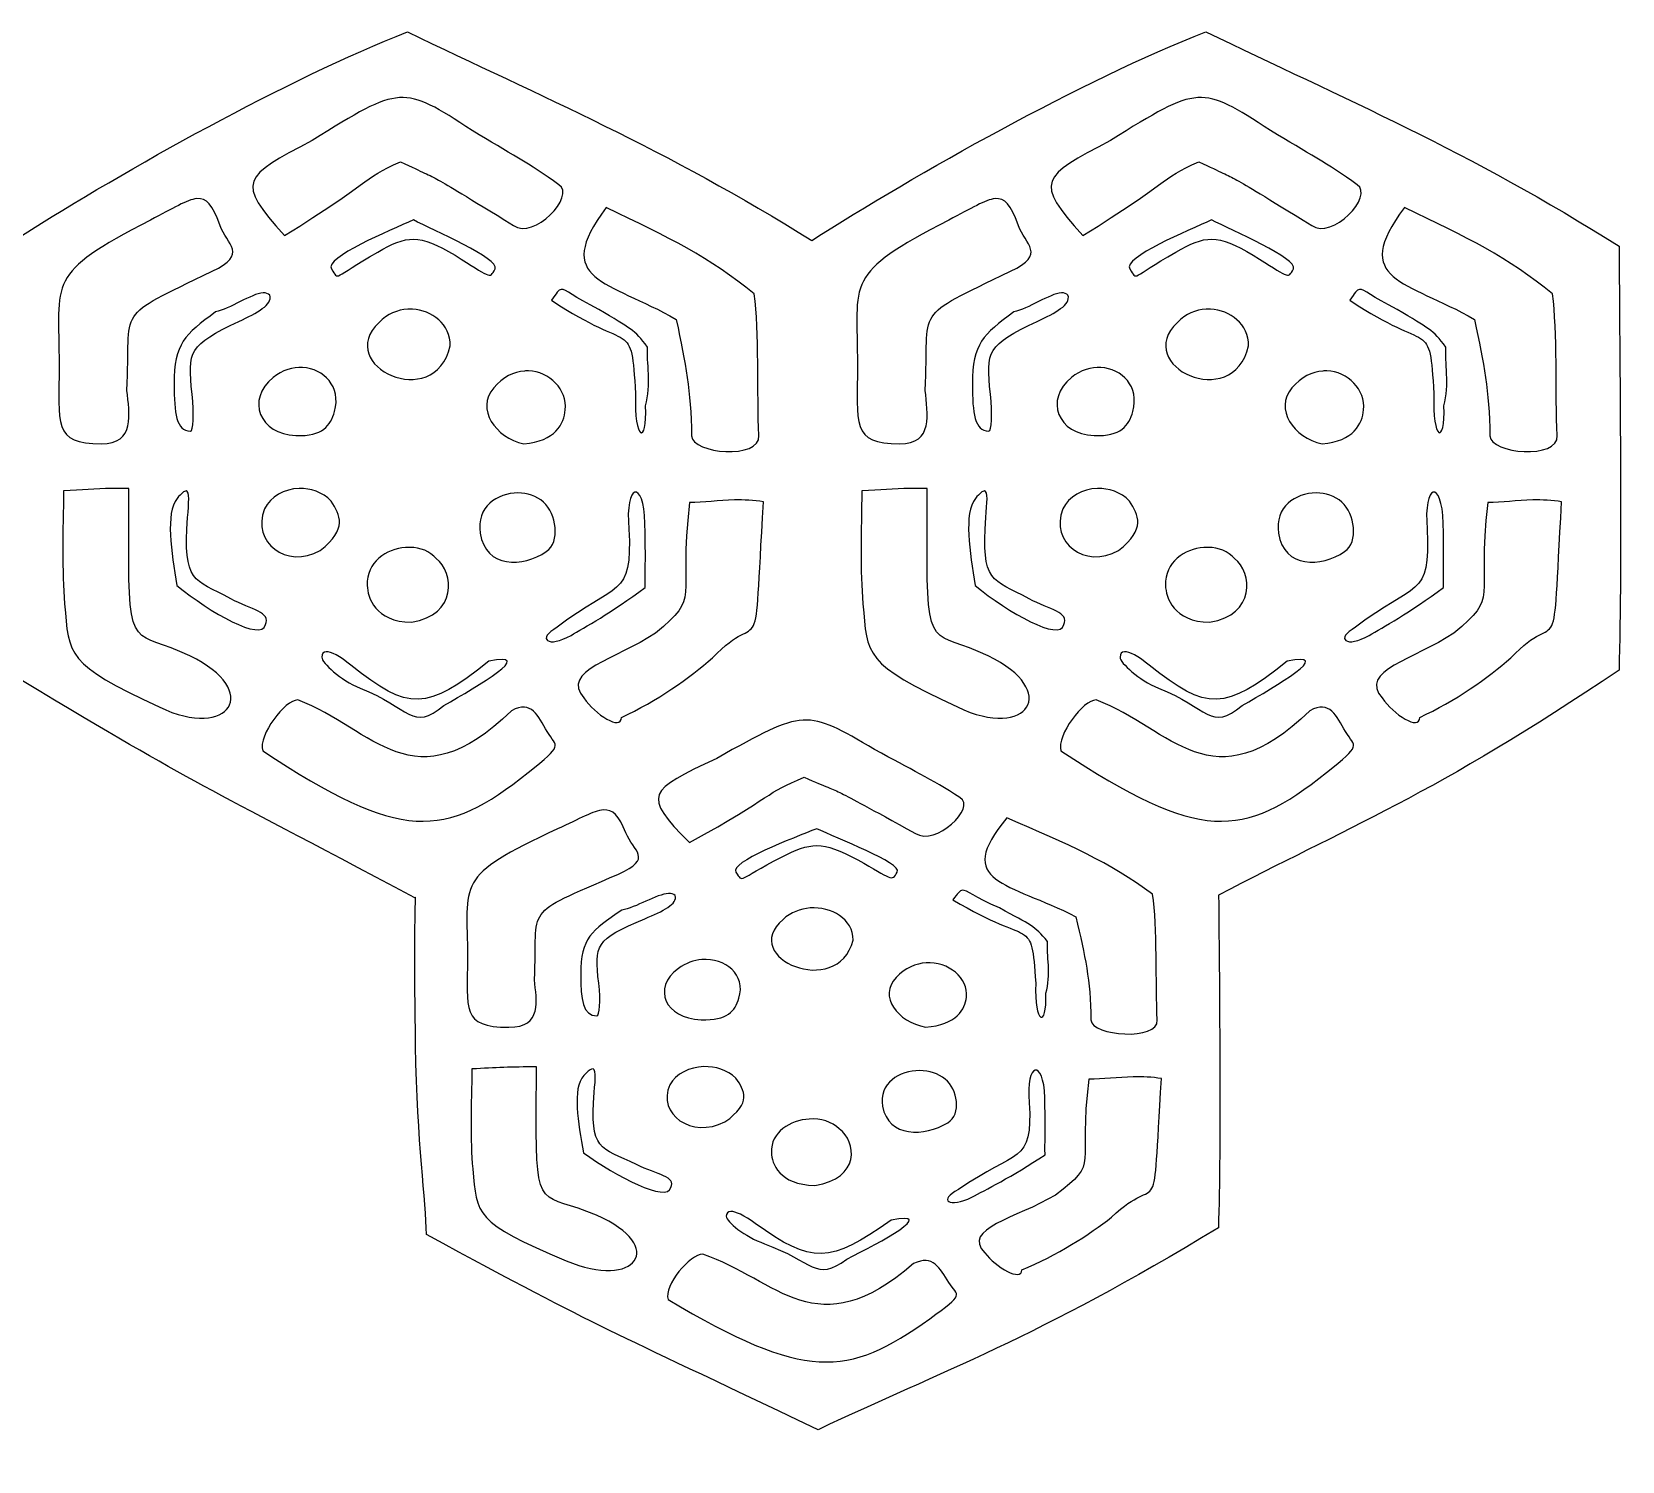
# Model space of a CAD drawing. Header units: centimetres. Extents: x -8.7 to 7.1, y 0.1 to 13.2.
# Drawn here: x 1.81 to 7.08, y 8.45 to 13.19 of the extents above; entities that cross this region are included whole.
import ezdxf

# ---------------------------------------------------------------- set-up
doc = ezdxf.new("R2010")
doc.units = ezdxf.units.CM
doc.header["$MEASUREMENT"] = 0
doc.layers.add('Layer 1', color=7, linetype='Continuous')

msp = doc.modelspace()

# ---------------------------------------------------------------- linework, layer by layer
at = {"layer": 'Layer 1', "color": 158}
for points, knots in [([(-2.18869, 13.18801), (-2.5985, 13.02664), (-3.16162, 12.71059), (-3.50334, 12.49017), (-3.50334, 12.49017), (-3.9424, 12.75496), (-4.33297, 12.92276), (-4.74192, 13.12021), (-4.74192, 13.12021), (-5.1483, 12.96019), (-5.70495, 12.6483), (-6.04747, 12.42816), (-6.04747, 12.42816), (-6.52856, 12.73006), (-6.94753, 12.90766), (-7.38775, 13.12021), (-7.38775, 13.12021), (-7.80039, 12.95772), (-8.36887, 12.638), (-8.70984, 12.41741), (-8.70984, 12.41741), (-8.71504, 12.24915), (-8.7231, 12.18547), (-8.71563, 11.68402), (-8.71563, 11.68402), (-8.71011, 11.31855), (-8.68216, 11.10488), (-8.6809, 10.97957), (-8.6809, 10.97957), (-8.07221, 10.61325), (-8.09315, 10.63755), (-7.4109, 10.27511), (-7.4109, 10.27511), (-7.41507, 10.17414), (-7.41818, 10.06165), (-7.41256, 9.72197), (-7.41256, 9.72197), (-7.40711, 9.39796), (-7.37907, 9.20798), (-7.37783, 9.09689), (-7.37783, 9.09689), (-6.76063, 8.76284), (-6.81333, 8.80112), (-6.07889, 8.44949), (-6.07889, 8.44949), (-5.66626, 8.64527), (-5.35766, 8.7505), (-4.75267, 9.11922), (-4.75267, 9.11922), (-4.74317, 9.40567), (-4.7493, 9.93951), (-4.75184, 10.26767), (-4.75184, 10.26767), (-4.73753, 10.26006), (-4.73206, 10.25744), (-4.71711, 10.24948), (-4.71711, 10.24948), (-4.30281, 10.46805), (-3.99143, 10.58634), (-3.39006, 10.99197), (-3.39006, 10.99197), (-2.86827, 10.67923), (-2.86566, 10.69056), (-2.1705, 10.32059), (-2.1705, 10.32059), (-2.17537, 10.20384), (-2.18025, 10.11094), (-2.17381, 9.72197), (-2.17381, 9.72197), (-2.16836, 9.39797), (-2.14032, 9.20798), (-2.13908, 9.09689), (-2.13908, 9.09689), (-1.52188, 8.76284), (-1.57458, 8.80112), (-0.84014, 8.44949), (-0.84014, 8.44949), (-0.4275, 8.64527), (-0.11891, 8.7505), (0.48608, 9.11922), (0.48608, 9.11922), (0.49601, 9.41847), (0.48833, 9.99894), (0.48608, 10.31976), (0.48608, 10.31976), (0.89007, 10.53258), (1.19785, 10.65129), (1.77427, 11.03662), (1.77427, 11.03662), (2.37959, 10.67258), (2.33774, 10.70969), (3.07487, 10.31728), (3.07487, 10.31728), (3.07577, 10.31776), (3.07645, 10.31846), (3.07735, 10.31894), (3.07735, 10.31894), (3.07439, 10.22687), (3.07273, 10.10482), (3.07735, 9.82615), (3.07735, 9.82615), (3.08279, 9.50214), (3.11166, 9.31216), (3.1129, 9.20107), (3.1129, 9.20107), (3.7301, 8.86702), (3.67657, 8.9053), (4.41101, 8.55367), (4.41101, 8.55367), (4.82365, 8.74945), (5.13307, 8.85468), (5.73806, 9.2234), (5.73806, 9.2234), (5.74718, 9.49831), (5.7416, 9.9948), (5.73889, 10.32638), (5.73889, 10.32638), (6.1483, 10.54104), (6.46128, 10.66242), (7.06594, 11.07217), (7.06594, 11.07217), (7.07638, 11.42225), (7.06786, 12.12597), (7.06594, 12.47694), (7.06594, 12.47694), (6.57212, 12.79049), (6.14529, 12.97103), (5.69589, 13.18801), (5.69589, 13.18801), (5.28951, 13.02799), (4.73287, 12.7161), (4.39034, 12.49596), (4.39034, 12.49596), (3.90925, 12.79786), (3.49028, 12.97546), (3.05006, 13.18801), (3.05006, 13.18801), (2.65338, 13.03181), (2.11512, 12.73073), (1.77097, 12.51167), (1.77097, 12.51167), (1.30082, 12.80369), (0.88937, 12.97932), (0.45714, 13.18801), (0.45714, 13.18801), (0.05077, 13.02799), (-0.50588, 12.7161), (-0.84841, 12.49596), (-0.84841, 12.49596), (-1.3295, 12.79786), (-1.74847, 12.97546), (-2.18869, 13.18801)], [0, 0, 0, 0, 0.025641, 0.025641, 0.025641, 0.025641, 0.0512821, 0.0512821, 0.0512821, 0.0512821, 0.0769231, 0.0769231, 0.0769231, 0.0769231, 0.1025641, 0.1025641, 0.1025641, 0.1025641, 0.1282051, 0.1282051, 0.1282051, 0.1282051, 0.1538462, 0.1538462, 0.1538462, 0.1538462, 0.1794872, 0.1794872, 0.1794872, 0.1794872, 0.2051282, 0.2051282, 0.2051282, 0.2051282, 0.2307692, 0.2307692, 0.2307692, 0.2307692, 0.2564103, 0.2564103, 0.2564103, 0.2564103, 0.2820513, 0.2820513, 0.2820513, 0.2820513, 0.3076923, 0.3076923, 0.3076923, 0.3076923, 0.3333333, 0.3333333, 0.3333333, 0.3333333, 0.3589744, 0.3589744, 0.3589744, 0.3589744, 0.3846154, 0.3846154, 0.3846154, 0.3846154, 0.4102564, 0.4102564, 0.4102564, 0.4102564, 0.4358974, 0.4358974, 0.4358974, 0.4358974, 0.4615385, 0.4615385, 0.4615385, 0.4615385, 0.4871795, 0.4871795, 0.4871795, 0.4871795, 0.5128205, 0.5128205, 0.5128205, 0.5128205, 0.5384615, 0.5384615, 0.5384615, 0.5384615, 0.5641026, 0.5641026, 0.5641026, 0.5641026, 0.5897436, 0.5897436, 0.5897436, 0.5897436, 0.6153846, 0.6153846, 0.6153846, 0.6153846, 0.6410256, 0.6410256, 0.6410256, 0.6410256, 0.6666667, 0.6666667, 0.6666667, 0.6666667, 0.6923077, 0.6923077, 0.6923077, 0.6923077, 0.7179487, 0.7179487, 0.7179487, 0.7179487, 0.7435897, 0.7435897, 0.7435897, 0.7435897, 0.7692308, 0.7692308, 0.7692308, 0.7692308, 0.7948718, 0.7948718, 0.7948718, 0.7948718, 0.8205128, 0.8205128, 0.8205128, 0.8205128, 0.8461538, 0.8461538, 0.8461538, 0.8461538, 0.8717949, 0.8717949, 0.8717949, 0.8717949, 0.8974359, 0.8974359, 0.8974359, 0.8974359, 0.9230769, 0.9230769, 0.9230769, 0.9230769, 0.9487179, 0.9487179, 0.9487179, 0.9487179, 1, 1, 1, 1]), ([(3.0236, 12.96973), (3.09042, 12.97373), (3.14972, 12.93628), (3.26503, 12.86059), (3.26503, 12.86059), (3.38899, 12.78541), (3.45447, 12.75154), (3.55194, 12.68117), (3.55194, 12.68117), (3.60982, 12.64329), (3.46803, 12.4968), (3.40229, 12.5464), (3.40229, 12.5464), (3.08255, 12.74059), (3.18392, 12.68179), (3.02774, 12.75724), (3.02774, 12.75724), (2.89399, 12.69791), (2.93363, 12.69153), (2.64244, 12.5125), (2.64244, 12.5125), (2.47979, 12.69365), (2.50413, 12.70596), (2.73421, 12.82752), (2.73421, 12.82752), (2.88245, 12.92), (2.95678, 12.96573), (3.0236, 12.96973)], [0, 0, 0, 0, 0.125, 0.125, 0.125, 0.125, 0.25, 0.25, 0.25, 0.25, 0.375, 0.375, 0.375, 0.375, 0.5, 0.5, 0.5, 0.5, 0.625, 0.625, 0.625, 0.625, 0.75, 0.75, 0.75, 0.75, 1, 1, 1, 1]), ([(5.66944, 12.96973), (5.73625, 12.97373), (5.79555, 12.93628), (5.91087, 12.86059), (5.91087, 12.86059), (6.03482, 12.78541), (6.1003, 12.75154), (6.19778, 12.68117), (6.19778, 12.68117), (6.25566, 12.64329), (6.11387, 12.4968), (6.04812, 12.5464), (6.04812, 12.5464), (5.72838, 12.74059), (5.82976, 12.68179), (5.67357, 12.75724), (5.67357, 12.75724), (5.53983, 12.69791), (5.57947, 12.69153), (5.28827, 12.5125), (5.28827, 12.5125), (5.12563, 12.69365), (5.14996, 12.70596), (5.38005, 12.82752), (5.38005, 12.82752), (5.52829, 12.92), (5.60262, 12.96573), (5.66944, 12.96973)], [0, 0, 0, 0, 0.125, 0.125, 0.125, 0.125, 0.25, 0.25, 0.25, 0.25, 0.375, 0.375, 0.375, 0.375, 0.5, 0.5, 0.5, 0.5, 0.625, 0.625, 0.625, 0.625, 0.75, 0.75, 0.75, 0.75, 1, 1, 1, 1]), ([(2.35222, 12.63487), (2.38486, 12.63785), (2.40465, 12.61425), (2.42829, 12.54805), (2.42829, 12.54805), (2.45254, 12.48013), (2.52339, 12.45244), (2.40349, 12.39426), (2.40349, 12.39426), (2.07358, 12.23418), (2.13432, 12.28314), (2.12071, 11.99904), (2.12071, 11.99904), (2.12784, 11.92245), (2.14929, 11.8221), (2.03555, 11.8221), (2.03555, 11.8221), (1.87384, 11.8221), (1.89567, 11.88796), (1.89582, 12.08255), (1.89582, 12.08255), (1.89602, 12.36568), (1.848, 12.38349), (2.19843, 12.56376), (2.19843, 12.56376), (2.27382, 12.60254), (2.31958, 12.63189), (2.35222, 12.63487)], [0, 0, 0, 0, 0.125, 0.125, 0.125, 0.125, 0.25, 0.25, 0.25, 0.25, 0.375, 0.375, 0.375, 0.375, 0.5, 0.5, 0.5, 0.5, 0.625, 0.625, 0.625, 0.625, 0.75, 0.75, 0.75, 0.75, 1, 1, 1, 1]), ([(3.70904, 12.6051), (3.91678, 12.50678), (4.05372, 12.43946), (4.19934, 12.31902), (4.19934, 12.31902), (4.21689, 12.19743), (4.20839, 11.98683), (4.21505, 11.84939), (4.21505, 11.84939), (4.22038, 11.76951), (3.99342, 11.78888), (3.99181, 11.84856), (3.99181, 11.84856), (3.99011, 12.00156), (3.97258, 12.08322), (3.94138, 12.23468), (3.94138, 12.23468), (3.71354, 12.36442), (3.52652, 12.36127), (3.70904, 12.6051)], [0, 0, 0, 0, 0.1666667, 0.1666667, 0.1666667, 0.1666667, 0.3333333, 0.3333333, 0.3333333, 0.3333333, 0.5, 0.5, 0.5, 0.5, 0.6666667, 0.6666667, 0.6666667, 0.6666667, 1, 1, 1, 1]), ([(4.99806, 12.63487), (5.0307, 12.63785), (5.05049, 12.61425), (5.07412, 12.54805), (5.07412, 12.54805), (5.09837, 12.48013), (5.16922, 12.45244), (5.04932, 12.39426), (5.04932, 12.39426), (4.71942, 12.23418), (4.78016, 12.28314), (4.76655, 11.99904), (4.76655, 11.99904), (4.77368, 11.92245), (4.79512, 11.8221), (4.68138, 11.8221), (4.68138, 11.8221), (4.51967, 11.8221), (4.54151, 11.88796), (4.54165, 12.08255), (4.54165, 12.08255), (4.54186, 12.36568), (4.49383, 12.38349), (4.84427, 12.56376), (4.84427, 12.56376), (4.91966, 12.60254), (4.96541, 12.63189), (4.99806, 12.63487)], [0, 0, 0, 0, 0.125, 0.125, 0.125, 0.125, 0.25, 0.25, 0.25, 0.25, 0.375, 0.375, 0.375, 0.375, 0.5, 0.5, 0.5, 0.5, 0.625, 0.625, 0.625, 0.625, 0.75, 0.75, 0.75, 0.75, 1, 1, 1, 1]), ([(6.35487, 12.6051), (6.56262, 12.50678), (6.69955, 12.43946), (6.84518, 12.31902), (6.84518, 12.31902), (6.86272, 12.19743), (6.85422, 11.98683), (6.86089, 11.84939), (6.86089, 11.84939), (6.86621, 11.76951), (6.63926, 11.78888), (6.63765, 11.84856), (6.63765, 11.84856), (6.63595, 12.00156), (6.61841, 12.08322), (6.58721, 12.23468), (6.58721, 12.23468), (6.35937, 12.36442), (6.17235, 12.36127), (6.35487, 12.6051)], [0, 0, 0, 0, 0.1666667, 0.1666667, 0.1666667, 0.1666667, 0.3333333, 0.3333333, 0.3333333, 0.3333333, 0.5, 0.5, 0.5, 0.5, 0.6666667, 0.6666667, 0.6666667, 0.6666667, 1, 1, 1, 1]), ([(3.0699, 12.56459), (3.13612, 12.52969), (3.35724, 12.43547), (3.3411, 12.40253), (3.3411, 12.40253), (3.32206, 12.36366), (3.32334, 12.37721), (3.20798, 12.44718), (3.20798, 12.44718), (3.08715, 12.52047), (3.0483, 12.51273), (2.95167, 12.45793), (2.95167, 12.45793), (2.79759, 12.37055), (2.8256, 12.36114), (2.79871, 12.4017), (2.79871, 12.4017), (2.77414, 12.43876), (2.9923, 12.52969), (3.0699, 12.56459)], [0, 0, 0, 0, 0.1666667, 0.1666667, 0.1666667, 0.1666667, 0.3333333, 0.3333333, 0.3333333, 0.3333333, 0.5, 0.5, 0.5, 0.5, 0.6666667, 0.6666667, 0.6666667, 0.6666667, 1, 1, 1, 1]), ([(5.71574, 12.56459), (5.78195, 12.52969), (6.00307, 12.43547), (5.98694, 12.40253), (5.98694, 12.40253), (5.96789, 12.36366), (5.96918, 12.37721), (5.85382, 12.44718), (5.85382, 12.44718), (5.73298, 12.52047), (5.69414, 12.51273), (5.5975, 12.45793), (5.5975, 12.45793), (5.44343, 12.37055), (5.47143, 12.36114), (5.44454, 12.4017), (5.44454, 12.4017), (5.41997, 12.43876), (5.63813, 12.52969), (5.71574, 12.56459)], [0, 0, 0, 0, 0.1666667, 0.1666667, 0.1666667, 0.1666667, 0.3333333, 0.3333333, 0.3333333, 0.3333333, 0.5, 0.5, 0.5, 0.5, 0.6666667, 0.6666667, 0.6666667, 0.6666667, 1, 1, 1, 1]), ([(3.56021, 12.3339), (3.57576, 12.3355), (3.59849, 12.30924), (3.68506, 12.26776), (3.68506, 12.26776), (3.79051, 12.20295), (3.80207, 12.20234), (3.84629, 12.14291), (3.84629, 12.14291), (3.84276, 12.09527), (3.85854, 12.01592), (3.83968, 11.9486), (3.83968, 11.9486), (3.84545, 11.81563), (3.7999, 11.83244), (3.8066, 11.98746), (3.8066, 11.98746), (3.78923, 12.24571), (3.79857, 12.11551), (3.52796, 12.29835), (3.52796, 12.29835), (3.54401, 12.32196), (3.55088, 12.33295), (3.56021, 12.3339)], [0, 0, 0, 0, 0.1428571, 0.1428571, 0.1428571, 0.1428571, 0.2857143, 0.2857143, 0.2857143, 0.2857143, 0.4285714, 0.4285714, 0.4285714, 0.4285714, 0.5714286, 0.5714286, 0.5714286, 0.5714286, 0.7142857, 0.7142857, 0.7142857, 0.7142857, 1, 1, 1, 1]), ([(6.20604, 12.3339), (6.2216, 12.3355), (6.24433, 12.30924), (6.33089, 12.26776), (6.33089, 12.26776), (6.43634, 12.20295), (6.4479, 12.20234), (6.49212, 12.14291), (6.49212, 12.14291), (6.48859, 12.09527), (6.50437, 12.01592), (6.48551, 11.9486), (6.48551, 11.9486), (6.49128, 11.81563), (6.44574, 11.83244), (6.45244, 11.98746), (6.45244, 11.98746), (6.43507, 12.24571), (6.44441, 12.11551), (6.1738, 12.29835), (6.1738, 12.29835), (6.18984, 12.32196), (6.19671, 12.33295), (6.20604, 12.3339)], [0, 0, 0, 0, 0.1428571, 0.1428571, 0.1428571, 0.1428571, 0.2857143, 0.2857143, 0.2857143, 0.2857143, 0.4285714, 0.4285714, 0.4285714, 0.4285714, 0.5714286, 0.5714286, 0.5714286, 0.5714286, 0.7142857, 0.7142857, 0.7142857, 0.7142857, 1, 1, 1, 1]), ([(2.57216, 12.32233), (2.58121, 12.32276), (2.5888, 12.32086), (2.59365, 12.31489), (2.59365, 12.31489), (2.60441, 12.28357), (2.55187, 12.25637), (2.49196, 12.22807), (2.49196, 12.22807), (2.32418, 12.14883), (2.32186, 12.13149), (2.33651, 11.98664), (2.33651, 11.98664), (2.3433, 11.91953), (2.34091, 11.86427), (2.33073, 11.86427), (2.33073, 11.86427), (2.28437, 11.86427), (2.27698, 11.92428), (2.27698, 12.01971), (2.27698, 12.01971), (2.27698, 12.15645), (2.31245, 12.18251), (2.41423, 12.25949), (2.41423, 12.25949), (2.46108, 12.26897), (2.53292, 12.32047), (2.57216, 12.32233)], [0, 0, 0, 0, 0.125, 0.125, 0.125, 0.125, 0.25, 0.25, 0.25, 0.25, 0.375, 0.375, 0.375, 0.375, 0.5, 0.5, 0.5, 0.5, 0.625, 0.625, 0.625, 0.625, 0.75, 0.75, 0.75, 0.75, 1, 1, 1, 1]), ([(5.21799, 12.32233), (5.22704, 12.32276), (5.23463, 12.32086), (5.23949, 12.31489), (5.23949, 12.31489), (5.25025, 12.28357), (5.1977, 12.25637), (5.13779, 12.22807), (5.13779, 12.22807), (4.97001, 12.14883), (4.96769, 12.13149), (4.98235, 11.98664), (4.98235, 11.98664), (4.98914, 11.91953), (4.98674, 11.86427), (4.97656, 11.86427), (4.97656, 11.86427), (4.93021, 11.86427), (4.92281, 11.92428), (4.92281, 12.01971), (4.92281, 12.01971), (4.92282, 12.15645), (4.95829, 12.18251), (5.06007, 12.25949), (5.06007, 12.25949), (5.10691, 12.26897), (5.17876, 12.32047), (5.21799, 12.32233)], [0, 0, 0, 0, 0.125, 0.125, 0.125, 0.125, 0.25, 0.25, 0.25, 0.25, 0.375, 0.375, 0.375, 0.375, 0.5, 0.5, 0.5, 0.5, 0.625, 0.625, 0.625, 0.625, 0.75, 0.75, 0.75, 0.75, 1, 1, 1, 1]), ([(3.05171, 12.26858), (3.05662, 12.26884), (3.06173, 12.26883), (3.0666, 12.26858), (3.0666, 12.26858), (3.13156, 12.26528), (3.19227, 12.21911), (3.19227, 12.14704), (3.19227, 12.14704), (3.14002, 11.92359), (2.8049, 12.08112), (2.95663, 12.22476), (2.95663, 12.22476), (2.98313, 12.25258), (3.0174, 12.2668), (3.05171, 12.26858)], [0, 0, 0, 0, 0.2, 0.2, 0.2, 0.2, 0.4, 0.4, 0.4, 0.4, 0.6, 0.6, 0.6, 0.6, 1, 1, 1, 1]), ([(5.69755, 12.26858), (5.70245, 12.26884), (5.70756, 12.26883), (5.71243, 12.26858), (5.71243, 12.26858), (5.77739, 12.26528), (5.83811, 12.21911), (5.83811, 12.14704), (5.83811, 12.14704), (5.78585, 11.92359), (5.45074, 12.08112), (5.60246, 12.22476), (5.60246, 12.22476), (5.62896, 12.25258), (5.66323, 12.2668), (5.69755, 12.26858)], [0, 0, 0, 0, 0.2, 0.2, 0.2, 0.2, 0.4, 0.4, 0.4, 0.4, 0.6, 0.6, 0.6, 0.6, 1, 1, 1, 1]), ([(2.7028, 12.07511), (2.7733, 12.07152), (2.83141, 12.01116), (2.80863, 11.92959), (2.80863, 11.92959), (2.79533, 11.88196), (2.76957, 11.84614), (2.68047, 11.84939), (2.68047, 11.84939), (2.56016, 11.85377), (2.51451, 11.96825), (2.60523, 12.04204), (2.60523, 12.04204), (2.63587, 12.06696), (2.67075, 12.07674), (2.7028, 12.07511)], [0, 0, 0, 0, 0.2, 0.2, 0.2, 0.2, 0.4, 0.4, 0.4, 0.4, 0.6, 0.6, 0.6, 0.6, 1, 1, 1, 1]), ([(5.34863, 12.07511), (5.41913, 12.07152), (5.47724, 12.01116), (5.45446, 11.92959), (5.45446, 11.92959), (5.44116, 11.88196), (5.4154, 11.84614), (5.3263, 11.84939), (5.3263, 11.84939), (5.206, 11.85377), (5.16035, 11.96825), (5.25106, 12.04204), (5.25106, 12.04204), (5.28171, 12.06696), (5.31658, 12.07674), (5.34863, 12.07511)], [0, 0, 0, 0, 0.2, 0.2, 0.2, 0.2, 0.4, 0.4, 0.4, 0.4, 0.6, 0.6, 0.6, 0.6, 1, 1, 1, 1]), ([(3.4519, 12.06436), (3.52136, 12.06161), (3.58037, 12.00105), (3.57344, 11.93455), (3.57344, 11.93455), (3.56999, 11.88912), (3.54049, 11.83081), (3.43619, 11.8221), (3.43619, 11.8221), (3.34172, 11.84285), (3.27581, 11.93747), (3.33614, 12.00731), (3.33614, 12.00731), (3.36709, 12.04377), (3.40361, 12.06106), (3.43784, 12.06353), (3.43784, 12.06353), (3.44255, 12.06387), (3.44727, 12.06454), (3.4519, 12.06436)], [0, 0, 0, 0, 0.1666667, 0.1666667, 0.1666667, 0.1666667, 0.3333333, 0.3333333, 0.3333333, 0.3333333, 0.5, 0.5, 0.5, 0.5, 0.6666667, 0.6666667, 0.6666667, 0.6666667, 1, 1, 1, 1]), ([(6.09773, 12.06436), (6.1672, 12.06161), (6.22621, 12.00105), (6.21927, 11.93455), (6.21927, 11.93455), (6.21582, 11.88912), (6.18632, 11.83081), (6.08202, 11.8221), (6.08202, 11.8221), (5.98755, 11.84285), (5.92164, 11.93747), (5.98198, 12.00731), (5.98198, 12.00731), (6.01292, 12.04377), (6.04944, 12.06106), (6.08367, 12.06353), (6.08367, 12.06353), (6.08838, 12.06387), (6.0931, 12.06454), (6.09773, 12.06436)], [0, 0, 0, 0, 0.1666667, 0.1666667, 0.1666667, 0.1666667, 0.3333333, 0.3333333, 0.3333333, 0.3333333, 0.5, 0.5, 0.5, 0.5, 0.6666667, 0.6666667, 0.6666667, 0.6666667, 1, 1, 1, 1]), ([(2.06945, 11.6741), (2.08743, 11.67448), (2.10626, 11.67418), (2.12733, 11.6741), (2.12733, 11.6741), (2.12733, 11.6741), (2.1265, 11.49468), (2.1265, 11.49468), (2.1265, 11.49468), (2.1255, 11.11792), (2.14495, 11.20772), (2.32907, 11.1193), (2.32907, 11.1193), (2.56987, 11.00313), (2.46242, 10.83794), (2.22737, 10.9498), (2.22737, 10.9498), (1.91769, 11.09351), (1.92885, 11.11986), (1.91401, 11.29211), (1.91401, 11.29211), (1.90486, 11.39822), (1.90843, 11.53384), (1.9107, 11.66666), (1.9107, 11.66666), (1.97095, 11.66955), (2.0155, 11.67295), (2.06945, 11.6741)], [0, 0, 0, 0, 0.125, 0.125, 0.125, 0.125, 0.25, 0.25, 0.25, 0.25, 0.375, 0.375, 0.375, 0.375, 0.5, 0.5, 0.5, 0.5, 0.625, 0.625, 0.625, 0.625, 0.75, 0.75, 0.75, 0.75, 1, 1, 1, 1]), ([(2.31667, 11.66583), (2.3295, 11.6653), (2.32523, 11.62745), (2.32163, 11.57736), (2.32163, 11.57736), (2.30591, 11.35872), (2.34127, 11.37541), (2.46467, 11.30864), (2.46467, 11.30864), (2.53355, 11.27138), (2.59957, 11.26378), (2.5796, 11.22265), (2.5796, 11.22265), (2.56741, 11.16537), (2.39562, 11.26261), (2.28608, 11.35246), (2.28608, 11.35246), (2.26832, 11.46363), (2.24725, 11.5923), (2.2869, 11.64103), (2.2869, 11.64103), (2.30115, 11.65854), (2.31084, 11.66607), (2.31667, 11.66583)], [0, 0, 0, 0, 0.1428571, 0.1428571, 0.1428571, 0.1428571, 0.2857143, 0.2857143, 0.2857143, 0.2857143, 0.4285714, 0.4285714, 0.4285714, 0.4285714, 0.5714286, 0.5714286, 0.5714286, 0.5714286, 0.7142857, 0.7142857, 0.7142857, 0.7142857, 1, 1, 1, 1]), ([(2.69122, 11.6741), (2.72897, 11.67524), (2.76791, 11.66269), (2.79788, 11.63193), (2.79788, 11.63193), (2.82643, 11.58399), (2.85365, 11.54228), (2.7615, 11.46822), (2.7615, 11.46822), (2.64836, 11.40566), (2.5335, 11.49624), (2.57629, 11.6063), (2.57629, 11.6063), (2.59643, 11.64781), (2.64269, 11.67264), (2.69122, 11.6741)], [0, 0, 0, 0, 0.2, 0.2, 0.2, 0.2, 0.4, 0.4, 0.4, 0.4, 0.6, 0.6, 0.6, 0.6, 1, 1, 1, 1]), ([(3.41634, 11.65922), (3.44762, 11.65903), (3.47829, 11.64949), (3.50151, 11.62862), (3.50151, 11.62862), (3.54369, 11.59071), (3.5579, 11.49718), (3.5106, 11.46491), (3.5106, 11.46491), (3.43261, 11.4117), (3.30996, 11.40862), (3.29149, 11.5261), (3.29149, 11.5261), (3.27797, 11.61208), (3.34753, 11.65962), (3.41634, 11.65922)], [0, 0, 0, 0, 0.2, 0.2, 0.2, 0.2, 0.4, 0.4, 0.4, 0.4, 0.6, 0.6, 0.6, 0.6, 1, 1, 1, 1]), ([(3.80412, 11.6617), (3.81856, 11.66597), (3.83578, 11.63261), (3.8372, 11.55834), (3.8372, 11.55834), (3.84075, 11.37172), (3.83736, 11.46546), (3.83802, 11.34585), (3.83802, 11.34585), (3.72612, 11.26265), (3.63619, 11.21217), (3.59246, 11.1871), (3.59246, 11.1871), (3.51638, 11.14348), (3.47708, 11.17525), (3.54698, 11.21439), (3.54698, 11.21439), (3.7429, 11.36586), (3.79622, 11.30788), (3.78428, 11.53933), (3.78428, 11.53933), (3.77725, 11.61552), (3.78969, 11.65742), (3.80412, 11.6617)], [0, 0, 0, 0, 0.1428571, 0.1428571, 0.1428571, 0.1428571, 0.2857143, 0.2857143, 0.2857143, 0.2857143, 0.4285714, 0.4285714, 0.4285714, 0.4285714, 0.5714286, 0.5714286, 0.5714286, 0.5714286, 0.7142857, 0.7142857, 0.7142857, 0.7142857, 1, 1, 1, 1]), ([(4.71528, 11.6741), (4.73327, 11.67448), (4.75209, 11.67418), (4.77316, 11.6741), (4.77316, 11.6741), (4.77316, 11.6741), (4.77233, 11.49468), (4.77233, 11.49468), (4.77233, 11.49468), (4.77133, 11.11792), (4.79078, 11.20772), (4.9749, 11.1193), (4.9749, 11.1193), (5.21571, 11.00313), (5.10826, 10.83794), (4.87321, 10.9498), (4.87321, 10.9498), (4.56352, 11.09351), (4.57469, 11.11986), (4.55984, 11.29211), (4.55984, 11.29211), (4.55069, 11.39822), (4.55426, 11.53384), (4.55653, 11.66666), (4.55653, 11.66666), (4.61679, 11.66955), (4.66133, 11.67295), (4.71528, 11.6741)], [0, 0, 0, 0, 0.125, 0.125, 0.125, 0.125, 0.25, 0.25, 0.25, 0.25, 0.375, 0.375, 0.375, 0.375, 0.5, 0.5, 0.5, 0.5, 0.625, 0.625, 0.625, 0.625, 0.75, 0.75, 0.75, 0.75, 1, 1, 1, 1]), ([(4.9625, 11.66583), (4.97533, 11.6653), (4.97106, 11.62745), (4.96746, 11.57736), (4.96746, 11.57736), (4.95174, 11.35872), (4.9871, 11.37541), (5.1105, 11.30864), (5.1105, 11.30864), (5.17938, 11.27138), (5.24541, 11.26378), (5.22543, 11.22265), (5.22543, 11.22265), (5.21325, 11.16537), (5.04145, 11.26261), (4.93191, 11.35246), (4.93191, 11.35246), (4.91415, 11.46363), (4.89309, 11.5923), (4.93274, 11.64103), (4.93274, 11.64103), (4.94699, 11.65854), (4.95667, 11.66607), (4.9625, 11.66583)], [0, 0, 0, 0, 0.1428571, 0.1428571, 0.1428571, 0.1428571, 0.2857143, 0.2857143, 0.2857143, 0.2857143, 0.4285714, 0.4285714, 0.4285714, 0.4285714, 0.5714286, 0.5714286, 0.5714286, 0.5714286, 0.7142857, 0.7142857, 0.7142857, 0.7142857, 1, 1, 1, 1]), ([(5.33705, 11.6741), (5.3748, 11.67524), (5.41375, 11.66269), (5.44371, 11.63193), (5.44371, 11.63193), (5.47227, 11.58399), (5.49949, 11.54228), (5.40733, 11.46822), (5.40733, 11.46822), (5.29419, 11.40566), (5.17933, 11.49624), (5.22212, 11.6063), (5.22212, 11.6063), (5.24227, 11.64781), (5.28852, 11.67264), (5.33705, 11.6741)], [0, 0, 0, 0, 0.2, 0.2, 0.2, 0.2, 0.4, 0.4, 0.4, 0.4, 0.6, 0.6, 0.6, 0.6, 1, 1, 1, 1]), ([(6.06218, 11.65922), (6.09345, 11.65903), (6.12412, 11.64949), (6.14734, 11.62862), (6.14734, 11.62862), (6.18953, 11.59071), (6.20373, 11.49718), (6.15643, 11.46491), (6.15643, 11.46491), (6.07844, 11.4117), (5.95579, 11.40862), (5.93733, 11.5261), (5.93733, 11.5261), (5.92381, 11.61208), (5.99336, 11.65962), (6.06218, 11.65922)], [0, 0, 0, 0, 0.2, 0.2, 0.2, 0.2, 0.4, 0.4, 0.4, 0.4, 0.6, 0.6, 0.6, 0.6, 1, 1, 1, 1]), ([(6.44996, 11.6617), (6.46439, 11.66597), (6.48162, 11.63261), (6.48303, 11.55834), (6.48303, 11.55834), (6.48658, 11.37172), (6.4832, 11.46546), (6.48386, 11.34585), (6.48386, 11.34585), (6.37195, 11.26265), (6.28202, 11.21217), (6.23829, 11.1871), (6.23829, 11.1871), (6.16222, 11.14348), (6.12291, 11.17525), (6.19281, 11.21439), (6.19281, 11.21439), (6.38873, 11.36586), (6.44205, 11.30788), (6.43011, 11.53933), (6.43011, 11.53933), (6.42308, 11.61552), (6.43552, 11.65742), (6.44996, 11.6617)], [0, 0, 0, 0, 0.1428571, 0.1428571, 0.1428571, 0.1428571, 0.2857143, 0.2857143, 0.2857143, 0.2857143, 0.4285714, 0.4285714, 0.4285714, 0.4285714, 0.5714286, 0.5714286, 0.5714286, 0.5714286, 0.7142857, 0.7142857, 0.7142857, 0.7142857, 1, 1, 1, 1]), ([(4.13403, 11.63606), (4.16532, 11.63679), (4.19781, 11.63553), (4.22994, 11.62945), (4.22994, 11.62945), (4.19595, 11.04539), (4.23195, 11.2934), (4.06127, 11.11269), (4.06127, 11.11269), (3.98722, 11.04718), (3.87617, 10.96858), (3.75948, 10.91508), (3.75948, 10.91508), (3.75947, 10.86963), (3.67147, 10.9244), (3.63545, 10.97957), (3.63545, 10.97957), (3.55484, 11.06919), (3.74107, 11.10721), (3.87275, 11.19454), (3.87275, 11.19454), (4.02586, 11.32367), (3.94588, 11.28708), (3.9852, 11.6278), (3.9852, 11.6278), (4.03166, 11.6278), (4.08186, 11.63486), (4.13403, 11.63606)], [0, 0, 0, 0, 0.125, 0.125, 0.125, 0.125, 0.25, 0.25, 0.25, 0.25, 0.375, 0.375, 0.375, 0.375, 0.5, 0.5, 0.5, 0.5, 0.625, 0.625, 0.625, 0.625, 0.75, 0.75, 0.75, 0.75, 1, 1, 1, 1]), ([(6.77986, 11.63606), (6.81115, 11.63679), (6.84364, 11.63553), (6.87577, 11.62945), (6.87577, 11.62945), (6.84178, 11.04539), (6.87778, 11.2934), (6.7071, 11.11269), (6.7071, 11.11269), (6.63306, 11.04718), (6.52201, 10.96858), (6.40531, 10.91508), (6.40531, 10.91508), (6.40531, 10.86963), (6.3173, 10.9244), (6.28128, 10.97957), (6.28128, 10.97957), (6.20067, 11.06919), (6.38691, 11.10721), (6.51858, 11.19454), (6.51858, 11.19454), (6.6717, 11.32367), (6.59171, 11.28708), (6.63103, 11.6278), (6.63103, 11.6278), (6.6775, 11.6278), (6.7277, 11.63486), (6.77986, 11.63606)], [0, 0, 0, 0, 0.125, 0.125, 0.125, 0.125, 0.25, 0.25, 0.25, 0.25, 0.375, 0.375, 0.375, 0.375, 0.5, 0.5, 0.5, 0.5, 0.625, 0.625, 0.625, 0.625, 0.75, 0.75, 0.75, 0.75, 1, 1, 1, 1]), ([(3.05916, 11.47897), (3.09291, 11.47811), (3.12506, 11.46587), (3.14597, 11.44176), (3.14597, 11.44176), (3.20551, 11.39576), (3.21689, 11.25448), (3.06329, 11.23092), (3.06329, 11.23092), (2.94374, 11.2316), (2.91794, 11.31409), (2.91694, 11.35246), (2.91694, 11.35246), (2.91493, 11.42997), (2.97972, 11.47394), (3.04427, 11.47814), (3.04427, 11.47814), (3.04911, 11.47846), (3.05433, 11.47909), (3.05916, 11.47897)], [0, 0, 0, 0, 0.1666667, 0.1666667, 0.1666667, 0.1666667, 0.3333333, 0.3333333, 0.3333333, 0.3333333, 0.5, 0.5, 0.5, 0.5, 0.6666667, 0.6666667, 0.6666667, 0.6666667, 1, 1, 1, 1]), ([(5.70499, 11.47897), (5.73874, 11.47811), (5.7709, 11.46587), (5.79181, 11.44176), (5.79181, 11.44176), (5.85134, 11.39576), (5.86272, 11.25448), (5.70912, 11.23092), (5.70912, 11.23092), (5.58957, 11.2316), (5.56377, 11.31409), (5.56278, 11.35246), (5.56278, 11.35246), (5.56076, 11.42997), (5.62555, 11.47394), (5.69011, 11.47814), (5.69011, 11.47814), (5.69495, 11.47846), (5.70017, 11.47909), (5.70499, 11.47897)], [0, 0, 0, 0, 0.1666667, 0.1666667, 0.1666667, 0.1666667, 0.3333333, 0.3333333, 0.3333333, 0.3333333, 0.5, 0.5, 0.5, 0.5, 0.6666667, 0.6666667, 0.6666667, 0.6666667, 1, 1, 1, 1]), ([(2.78134, 11.13253), (2.79759, 11.13339), (2.82615, 11.119), (2.8632, 11.08788), (2.8632, 11.08788), (3.05487, 10.9364), (3.11226, 10.93505), (3.31961, 11.10111), (3.31961, 11.10111), (3.48161, 11.13516), (3.28475, 11.01871), (3.17078, 10.95476), (3.17078, 10.95476), (3.06646, 10.86657), (3.05802, 10.94736), (2.89379, 11.01264), (2.89379, 11.01264), (2.82816, 11.03873), (2.76646, 11.09526), (2.76646, 11.11517), (2.76646, 11.11517), (2.76646, 11.12583), (2.77159, 11.13201), (2.78134, 11.13253)], [0, 0, 0, 0, 0.1428571, 0.1428571, 0.1428571, 0.1428571, 0.2857143, 0.2857143, 0.2857143, 0.2857143, 0.4285714, 0.4285714, 0.4285714, 0.4285714, 0.5714286, 0.5714286, 0.5714286, 0.5714286, 0.7142857, 0.7142857, 0.7142857, 0.7142857, 1, 1, 1, 1]), ([(5.42718, 11.13253), (5.44343, 11.13339), (5.47199, 11.119), (5.50903, 11.08788), (5.50903, 11.08788), (5.7007, 10.9364), (5.75809, 10.93505), (5.96544, 11.10111), (5.96544, 11.10111), (6.12745, 11.13516), (5.93058, 11.01871), (5.81661, 10.95476), (5.81661, 10.95476), (5.71229, 10.86657), (5.70385, 10.94736), (5.53962, 11.01264), (5.53962, 11.01264), (5.474, 11.03873), (5.41229, 11.09526), (5.41229, 11.11517), (5.41229, 11.11517), (5.41229, 11.12583), (5.41743, 11.13201), (5.42718, 11.13253)], [0, 0, 0, 0, 0.1428571, 0.1428571, 0.1428571, 0.1428571, 0.2857143, 0.2857143, 0.2857143, 0.2857143, 0.4285714, 0.4285714, 0.4285714, 0.4285714, 0.5714286, 0.5714286, 0.5714286, 0.5714286, 0.7142857, 0.7142857, 0.7142857, 0.7142857, 1, 1, 1, 1]), ([(2.68709, 10.97295), (2.93942, 10.87758), (3.06867, 10.62233), (3.39567, 10.9374), (3.39567, 10.9374), (3.462, 10.97363), (3.48292, 10.91999), (3.51391, 10.86795), (3.51391, 10.86795), (3.54618, 10.81376), (3.57013, 10.82885), (3.45024, 10.73235), (3.45024, 10.73235), (3.17398, 10.51069), (3.02917, 10.50169), (2.5705, 10.80428), (2.5705, 10.80428), (2.55483, 10.85708), (2.64492, 10.97345), (2.68709, 10.97295)], [0, 0, 0, 0, 0.1666667, 0.1666667, 0.1666667, 0.1666667, 0.3333333, 0.3333333, 0.3333333, 0.3333333, 0.5, 0.5, 0.5, 0.5, 0.6666667, 0.6666667, 0.6666667, 0.6666667, 1, 1, 1, 1]), ([(5.33292, 10.97295), (5.58525, 10.87758), (5.71451, 10.62233), (6.04151, 10.9374), (6.04151, 10.9374), (6.10783, 10.97363), (6.12875, 10.91999), (6.15974, 10.86795), (6.15974, 10.86795), (6.19201, 10.81376), (6.21597, 10.82885), (6.09608, 10.73235), (6.09608, 10.73235), (5.81981, 10.51069), (5.675, 10.50169), (5.21634, 10.80428), (5.21634, 10.80428), (5.20067, 10.85708), (5.29076, 10.97345), (5.33292, 10.97295)], [0, 0, 0, 0, 0.1666667, 0.1666667, 0.1666667, 0.1666667, 0.3333333, 0.3333333, 0.3333333, 0.3333333, 0.5, 0.5, 0.5, 0.5, 0.6666667, 0.6666667, 0.6666667, 0.6666667, 1, 1, 1, 1]), ([(4.3614, 10.90598), (4.42727, 10.90953), (4.48503, 10.87552), (4.5987, 10.80842), (4.5987, 10.80842), (4.72089, 10.74176), (4.78539, 10.71205), (4.88147, 10.64967), (4.88147, 10.64967), (4.93853, 10.61608), (4.79911, 10.48663), (4.7343, 10.5306), (4.7343, 10.5306), (4.41911, 10.70276), (4.5195, 10.64975), (4.36554, 10.71664), (4.36554, 10.71664), (4.2337, 10.66404), (4.27225, 10.65873), (3.9852, 10.50001), (3.9852, 10.50001), (3.82487, 10.66061), (3.84851, 10.67171), (4.07532, 10.77948), (4.07532, 10.77948), (4.22145, 10.86147), (4.29553, 10.90244), (4.3614, 10.90598)], [0, 0, 0, 0, 0.125, 0.125, 0.125, 0.125, 0.25, 0.25, 0.25, 0.25, 0.375, 0.375, 0.375, 0.375, 0.5, 0.5, 0.5, 0.5, 0.625, 0.625, 0.625, 0.625, 0.75, 0.75, 0.75, 0.75, 1, 1, 1, 1]), ([(3.69912, 10.60832), (3.73129, 10.61097), (3.75106, 10.59095), (3.77436, 10.53226), (3.77436, 10.53226), (3.79826, 10.47204), (3.86775, 10.44741), (3.74955, 10.39583), (3.74955, 10.39583), (3.42435, 10.25391), (3.48433, 10.29713), (3.47091, 10.04526), (3.47091, 10.04526), (3.47794, 9.97736), (3.4987, 9.88816), (3.38658, 9.88816), (3.38658, 9.88816), (3.22717, 9.88816), (3.24919, 9.94634), (3.24933, 10.11884), (3.24933, 10.11884), (3.24953, 10.36986), (3.20236, 10.38566), (3.54781, 10.54549), (3.54781, 10.54549), (3.62212, 10.57987), (3.66694, 10.60568), (3.69912, 10.60832)], [0, 0, 0, 0, 0.125, 0.125, 0.125, 0.125, 0.25, 0.25, 0.25, 0.25, 0.375, 0.375, 0.375, 0.375, 0.5, 0.5, 0.5, 0.5, 0.625, 0.625, 0.625, 0.625, 0.75, 0.75, 0.75, 0.75, 1, 1, 1, 1]), ([(4.40688, 10.54631), (4.47215, 10.51538), (4.68985, 10.43165), (4.67394, 10.40245), (4.67394, 10.40245), (4.65517, 10.36798), (4.65619, 10.38093), (4.54248, 10.44296), (4.54248, 10.44296), (4.42336, 10.50794), (4.38556, 10.50064), (4.2903, 10.45205), (4.2903, 10.45205), (4.13841, 10.37459), (4.1655, 10.36566), (4.13899, 10.40162), (4.13899, 10.40162), (4.11477, 10.43447), (4.33037, 10.51538), (4.40688, 10.54631)], [0, 0, 0, 0, 0.1666667, 0.1666667, 0.1666667, 0.1666667, 0.3333333, 0.3333333, 0.3333333, 0.3333333, 0.5, 0.5, 0.5, 0.5, 0.6666667, 0.6666667, 0.6666667, 0.6666667, 1, 1, 1, 1]), ([(5.03692, 10.58187), (5.2417, 10.4947), (5.37623, 10.43564), (5.51978, 10.32886), (5.51978, 10.32886), (5.53707, 10.22106), (5.52892, 10.03399), (5.53549, 9.91214), (5.53549, 9.91214), (5.54074, 9.84133), (5.31714, 9.85923), (5.31556, 9.91214), (5.31556, 9.91214), (5.31388, 10.04778), (5.2967, 10.12016), (5.26595, 10.25444), (5.26595, 10.25444), (5.04135, 10.36946), (4.857, 10.3657), (5.03692, 10.58187)], [0, 0, 0, 0, 0.1666667, 0.1666667, 0.1666667, 0.1666667, 0.3333333, 0.3333333, 0.3333333, 0.3333333, 0.5, 0.5, 0.5, 0.5, 0.6666667, 0.6666667, 0.6666667, 0.6666667, 1, 1, 1, 1]), ([(3.91574, 10.33134), (3.92467, 10.33172), (3.93245, 10.33002), (3.93724, 10.32472), (3.93724, 10.32472), (3.94785, 10.29696), (3.89626, 10.27292), (3.8372, 10.24783), (3.8372, 10.24783), (3.67181, 10.17758), (3.66979, 10.1621), (3.68423, 10.03368), (3.68423, 10.03368), (3.69093, 9.97419), (3.68766, 9.9262), (3.67762, 9.9262), (3.67762, 9.9262), (3.63193, 9.9262), (3.6247, 9.97885), (3.6247, 10.06345), (3.6247, 10.06345), (3.6247, 10.18468), (3.65997, 10.20769), (3.7603, 10.27594), (3.7603, 10.27594), (3.80648, 10.28435), (3.87707, 10.32969), (3.91574, 10.33134)], [0, 0, 0, 0, 0.125, 0.125, 0.125, 0.125, 0.25, 0.25, 0.25, 0.25, 0.375, 0.375, 0.375, 0.375, 0.5, 0.5, 0.5, 0.5, 0.625, 0.625, 0.625, 0.625, 0.75, 0.75, 0.75, 0.75, 1, 1, 1, 1]), ([(4.88974, 10.34209), (4.90507, 10.3435), (4.9276, 10.32016), (5.01294, 10.28338), (5.01294, 10.28338), (5.11689, 10.22593), (5.1281, 10.22528), (5.17169, 10.17259), (5.17169, 10.17259), (5.16821, 10.13036), (5.18449, 10.06029), (5.1659, 10.00061), (5.1659, 10.00061), (5.17159, 9.88272), (5.12622, 9.89707), (5.13283, 10.03451), (5.13283, 10.03451), (5.1157, 10.26346), (5.12508, 10.14857), (4.85832, 10.31067), (4.85832, 10.31067), (4.87414, 10.3316), (4.88054, 10.34124), (4.88974, 10.34209)], [0, 0, 0, 0, 0.1428571, 0.1428571, 0.1428571, 0.1428571, 0.2857143, 0.2857143, 0.2857143, 0.2857143, 0.4285714, 0.4285714, 0.4285714, 0.4285714, 0.5714286, 0.5714286, 0.5714286, 0.5714286, 0.7142857, 0.7142857, 0.7142857, 0.7142857, 1, 1, 1, 1]), ([(4.38455, 10.28338), (4.45539, 10.28854), (4.52759, 10.24701), (4.52759, 10.17672), (4.52759, 10.17672), (4.47609, 9.97862), (4.14569, 10.118), (4.29526, 10.24535), (4.29526, 10.24535), (4.32014, 10.26883), (4.35235, 10.28104), (4.38455, 10.28338)], [0, 0, 0, 0, 0.25, 0.25, 0.25, 0.25, 0.5, 0.5, 0.5, 0.5, 1, 1, 1, 1]), ([(4.02571, 10.11223), (4.10331, 10.11895), (4.17341, 10.06297), (4.14891, 9.98407), (4.14891, 9.98407), (4.1358, 9.94185), (4.11106, 9.91009), (4.02323, 9.91297), (4.02323, 9.91297), (3.90464, 9.91685), (3.85939, 10.01788), (3.94882, 10.08329), (3.94882, 10.08329), (3.97298, 10.10097), (3.99985, 10.10999), (4.02571, 10.11223)], [0, 0, 0, 0, 0.2, 0.2, 0.2, 0.2, 0.4, 0.4, 0.4, 0.4, 0.6, 0.6, 0.6, 0.6, 1, 1, 1, 1]), ([(4.76903, 10.10148), (4.84327, 10.1063), (4.91026, 10.05109), (4.90297, 9.98821), (4.90297, 9.98821), (4.89957, 9.94794), (4.87019, 9.89588), (4.76737, 9.88816), (4.76737, 9.88816), (4.67425, 9.90656), (4.61033, 9.99078), (4.66981, 10.0527), (4.66981, 10.0527), (4.70031, 10.08502), (4.73528, 10.09929), (4.76903, 10.10148)], [0, 0, 0, 0, 0.2, 0.2, 0.2, 0.2, 0.4, 0.4, 0.4, 0.4, 0.6, 0.6, 0.6, 0.6, 1, 1, 1, 1]), ([(3.47753, 9.7567), (3.47753, 9.7567), (3.4767, 9.59795), (3.4767, 9.59795), (3.4767, 9.59795), (3.47572, 9.26394), (3.49529, 9.34312), (3.67679, 9.26474), (3.67679, 9.26474), (3.91417, 9.16174), (3.80763, 9.01508), (3.57592, 9.11426), (3.57592, 9.11426), (3.27065, 9.24166), (3.28132, 9.26582), (3.26669, 9.41853), (3.26669, 9.41853), (3.25767, 9.5126), (3.26198, 9.63233), (3.26421, 9.75008), (3.26421, 9.75008), (3.3434, 9.75351), (3.39446, 9.75697), (3.47753, 9.7567)], [0, 0, 0, 0, 0.1428571, 0.1428571, 0.1428571, 0.1428571, 0.2857143, 0.2857143, 0.2857143, 0.2857143, 0.4285714, 0.4285714, 0.4285714, 0.4285714, 0.5714286, 0.5714286, 0.5714286, 0.5714286, 0.7142857, 0.7142857, 0.7142857, 0.7142857, 1, 1, 1, 1]), ([(3.66026, 9.74926), (3.67744, 9.7555), (3.67322, 9.71998), (3.66935, 9.67153), (3.66935, 9.67153), (3.65385, 9.4777), (3.68826, 9.49177), (3.80991, 9.43258), (3.80991, 9.43258), (3.87781, 9.39954), (3.94288, 9.39297), (3.92319, 9.35651), (3.92319, 9.35651), (3.91117, 9.30573), (3.74178, 9.39261), (3.6338, 9.47227), (3.6338, 9.47227), (3.6163, 9.57082), (3.59554, 9.68456), (3.63462, 9.72776), (3.63462, 9.72776), (3.64586, 9.74018), (3.65453, 9.74717), (3.66026, 9.74926)], [0, 0, 0, 0, 0.1428571, 0.1428571, 0.1428571, 0.1428571, 0.2857143, 0.2857143, 0.2857143, 0.2857143, 0.4285714, 0.4285714, 0.4285714, 0.4285714, 0.5714286, 0.5714286, 0.5714286, 0.5714286, 0.7142857, 0.7142857, 0.7142857, 0.7142857, 1, 1, 1, 1]), ([(4.03315, 9.75752), (4.07036, 9.75853), (4.10945, 9.74676), (4.13899, 9.71949), (4.13899, 9.71949), (4.16713, 9.67698), (4.19345, 9.63963), (4.10261, 9.57397), (4.10261, 9.57397), (3.99108, 9.51851), (3.87769, 9.5996), (3.91988, 9.69717), (3.91988, 9.69717), (3.93974, 9.73397), (3.98531, 9.75623), (4.03315, 9.75752)], [0, 0, 0, 0, 0.2, 0.2, 0.2, 0.2, 0.4, 0.4, 0.4, 0.4, 0.6, 0.6, 0.6, 0.6, 1, 1, 1, 1]), ([(4.74836, 9.74429), (4.77919, 9.74413), (4.8098, 9.73468), (4.83269, 9.71618), (4.83269, 9.71618), (4.87428, 9.68257), (4.88758, 9.60009), (4.84096, 9.57149), (4.84096, 9.57149), (4.76408, 9.52431), (4.64336, 9.52191), (4.62516, 9.62606), (4.62516, 9.62606), (4.61183, 9.70229), (4.68052, 9.74466), (4.74836, 9.74429)], [0, 0, 0, 0, 0.2, 0.2, 0.2, 0.2, 0.4, 0.4, 0.4, 0.4, 0.6, 0.6, 0.6, 0.6, 1, 1, 1, 1]), ([(5.13035, 9.74595), (5.14458, 9.74974), (5.1612, 9.72001), (5.16259, 9.65417), (5.16259, 9.65417), (5.16609, 9.48872), (5.16277, 9.5717), (5.16342, 9.46565), (5.16342, 9.46565), (5.05311, 9.3919), (4.96427, 9.34732), (4.92116, 9.32509), (4.92116, 9.32509), (4.84617, 9.28643), (4.8076, 9.31521), (4.87651, 9.3499), (4.87651, 9.3499), (5.06964, 9.48419), (5.1231, 9.43244), (5.11133, 9.63763), (5.11133, 9.63763), (5.1044, 9.70518), (5.11612, 9.74216), (5.13035, 9.74595)], [0, 0, 0, 0, 0.1428571, 0.1428571, 0.1428571, 0.1428571, 0.2857143, 0.2857143, 0.2857143, 0.2857143, 0.4285714, 0.4285714, 0.4285714, 0.4285714, 0.5714286, 0.5714286, 0.5714286, 0.5714286, 0.7142857, 0.7142857, 0.7142857, 0.7142857, 1, 1, 1, 1]), ([(5.45612, 9.72362), (5.48697, 9.72426), (5.51787, 9.72322), (5.54955, 9.71784), (5.54955, 9.71784), (5.51604, 9.20003), (5.55244, 9.41916), (5.38418, 9.25895), (5.38418, 9.25895), (5.31119, 9.20087), (5.20156, 9.1311), (5.08653, 9.08366), (5.08653, 9.08366), (5.08653, 9.04338), (4.99966, 9.0918), (4.96416, 9.14071), (4.96416, 9.14071), (4.88469, 9.22017), (5.06834, 9.25429), (5.19815, 9.33171), (5.19815, 9.33171), (5.34908, 9.44619), (5.27018, 9.41412), (5.30894, 9.71618), (5.30894, 9.71618), (5.35474, 9.71618), (5.4047, 9.72256), (5.45612, 9.72362)], [0, 0, 0, 0, 0.125, 0.125, 0.125, 0.125, 0.25, 0.25, 0.25, 0.25, 0.375, 0.375, 0.375, 0.375, 0.5, 0.5, 0.5, 0.5, 0.625, 0.625, 0.625, 0.625, 0.75, 0.75, 0.75, 0.75, 1, 1, 1, 1]), ([(4.38207, 9.58389), (4.42025, 9.58613), (4.45773, 9.57524), (4.48129, 9.55082), (4.48129, 9.55082), (4.53998, 9.51004), (4.55168, 9.38484), (4.40026, 9.36396), (4.40026, 9.36396), (4.28242, 9.36456), (4.25738, 9.43825), (4.2564, 9.47227), (4.2564, 9.47227), (4.25441, 9.54098), (4.31844, 9.58016), (4.38207, 9.58389)], [0, 0, 0, 0, 0.2, 0.2, 0.2, 0.2, 0.4, 0.4, 0.4, 0.4, 0.6, 0.6, 0.6, 0.6, 1, 1, 1, 1]), ([(4.12162, 9.27714), (4.13764, 9.2779), (4.16613, 9.26504), (4.20265, 9.23745), (4.20265, 9.23745), (4.39159, 9.10315), (4.44888, 9.10181), (4.65327, 9.24903), (4.65327, 9.24903), (4.81297, 9.27921), (4.61844, 9.17591), (4.5061, 9.11922), (4.5061, 9.11922), (4.40326, 9.04103), (4.39513, 9.1126), (4.23324, 9.17048), (4.23324, 9.17048), (4.16855, 9.19361), (4.10674, 9.24378), (4.10674, 9.26143), (4.10674, 9.26143), (4.10674, 9.27088), (4.11201, 9.27668), (4.12162, 9.27714)], [0, 0, 0, 0, 0.1428571, 0.1428571, 0.1428571, 0.1428571, 0.2857143, 0.2857143, 0.2857143, 0.2857143, 0.4285714, 0.4285714, 0.4285714, 0.4285714, 0.5714286, 0.5714286, 0.5714286, 0.5714286, 0.7142857, 0.7142857, 0.7142857, 0.7142857, 1, 1, 1, 1]), ([(4.02902, 9.13575), (4.27776, 9.0512), (4.40534, 8.82501), (4.72768, 9.10433), (4.72768, 9.10433), (4.79307, 9.13645), (4.81371, 9.08846), (4.84427, 9.04232), (4.84427, 9.04232), (4.87608, 8.99428), (4.89961, 9.00716), (4.78143, 8.92161), (4.78143, 8.92161), (4.5091, 8.7251), (4.36623, 8.71701), (3.91409, 8.98527), (3.91409, 8.98527), (3.89864, 9.03208), (3.98746, 9.13619), (4.02902, 9.13575)], [0, 0, 0, 0, 0.1666667, 0.1666667, 0.1666667, 0.1666667, 0.3333333, 0.3333333, 0.3333333, 0.3333333, 0.5, 0.5, 0.5, 0.5, 0.6666667, 0.6666667, 0.6666667, 0.6666667, 1, 1, 1, 1])]:
    msp.add_open_spline(points, degree=3, knots=knots, dxfattribs=at)

doc.saveas('drawing.dxf')
